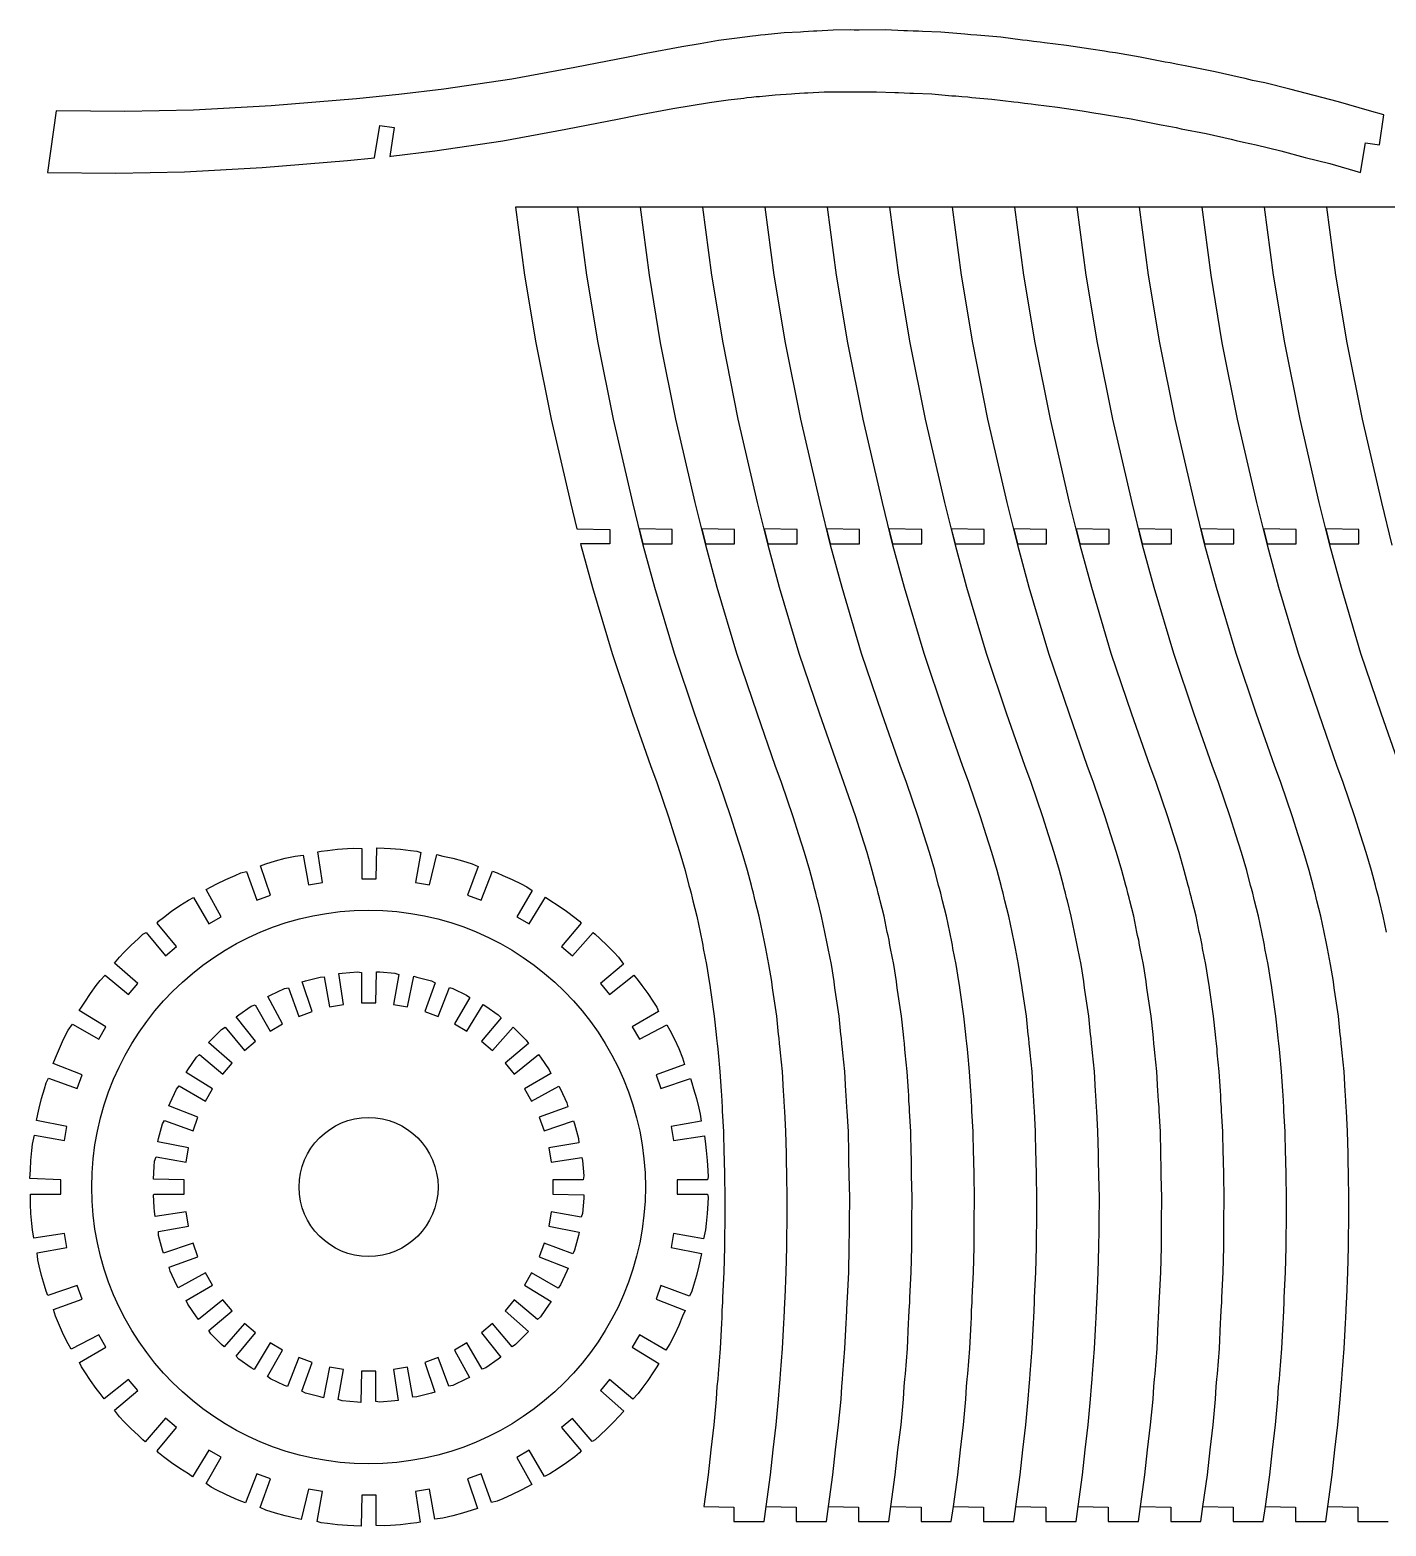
# Model space of a CAD drawing. Extents: x 4 to 592, y 12 to 324.
# Drawn here: x 4.2 to 287.2, y 12.1 to 324.4 of the extents above; entities that cross this region are included whole.
import ezdxf

# ---------------------------------------------------------------- set-up
doc = ezdxf.new("R2010")
doc.units = 0
doc.header["$MEASUREMENT"] = 0
doc.layers.get('0').update_dxf_attribs({"linetype": 'CONTINUOUS'})
for name, color, linetype in [('C1', 20, 'CONTINUOUS'), ('E1', 30, 'CONTINUOUS'), ('L1', 102, 'CONTINUOUS')]:
    doc.layers.add(name, color=color, linetype=linetype)

msp = doc.modelspace()

# ---------------------------------------------------------------- linework, layer by layer
at = {"linetype": 'BYBLOCK'}
msp.add_circle((74.867503, 82.901843), 14.5, dxfattribs=at)
at = {"layer": 'C1', "linetype": 'BYBLOCK'}
for points in [[(104.753192, 314.111705), (90.548798, 312.040744), (81.177068, 310.89068), (81.178023, 310.897279), (72.346286, 310.02728), (54.542409, 308.538909), (38.307998, 307.666548), (24.02246, 307.358081), (9.70898, 307.533131), (7.842406, 294.643237), (22.155885, 294.468188), (36.441423, 294.776654), (52.675834, 295.649015), (70.479712, 297.137386), (76.092783, 297.69032), (77.226175, 304.470466), (80.18531, 304.041956), (79.311449, 298.007385), (79.579196, 298.033761), (88.682223, 299.15085), (102.886617, 301.221812), (116.042704, 303.644453), (127.184871, 305.811812), (130.911247, 306.598831), (138.355924, 307.990198), (142.193631, 308.624716), (146.046596, 309.263308), (149.902773, 309.814497), (153.157149, 310.168798), (153.810832, 310.25672), (154.787134, 310.373823), (155.772424, 310.469648), (156.426522, 310.523491), (159.712312, 310.878007), (163.121227, 311.06765), (163.805706, 311.122821), (164.828658, 311.190775), (165.860461, 311.235793), (166.545881, 311.255758), (169.985993, 311.446074), (173.600451, 311.493295), (174.32104, 311.484579), (175.406843, 311.471443), (180.85838, 311.501598), (184.712068, 311.337437), (185.486545, 311.323359), (186.643515, 311.255837), (187.805774, 311.226079), (188.577556, 311.175211), (192.455232, 311.018559), (196.610652, 310.660708), (197.444911, 310.608406), (198.692543, 310.482755), (199.944237, 310.395763), (200.776332, 310.306217), (204.951414, 309.959275), (209.505595, 309.387915), (210.419483, 309.293294), (211.785405, 309.103833), (213.155623, 308.953638), (214.065972, 308.821769), (218.631435, 308.265778), (223.764872, 307.477042), (226.616082, 307.042481), (227.613104, 306.878046), (228.898053, 306.692887), (234.016304, 305.81905), (239.247398, 304.7994), (240.29643, 304.614517), (241.861747, 304.290393), (243.432412, 304.004109), (244.474188, 303.782081), (249.695447, 302.766825), (254.892276, 301.596872), (255.929276, 301.34431), (257.481389, 300.966293), (260.081087, 300.429009), (265.246323, 299.170845), (270.348786, 297.793938), (275.458541, 296.493235), (281.869713, 294.643237), (282.91896, 300.842313), (285.878095, 300.413804), (286.78178, 306.654328), (283.736287, 307.533131), (277.325115, 309.383129), (272.215361, 310.683832), (267.112897, 312.060738), (261.947662, 313.318903), (259.347963, 313.856187), (257.79585, 314.234204), (256.75885, 314.486766), (251.562022, 315.656719), (246.340762, 316.671975), (245.298986, 316.894002), (243.728321, 317.180286), (242.163004, 317.504411), (241.113973, 317.689293), (235.882879, 318.708944), (230.764628, 319.582781), (229.479678, 319.767939), (228.482656, 319.932374), (225.631447, 320.366935), (220.498009, 321.155671), (215.932547, 321.711663), (215.022197, 321.843532), (213.65198, 321.993726), (212.286057, 322.183188), (211.37217, 322.277809), (206.817988, 322.849169), (202.642906, 323.196111), (201.810811, 323.285656), (200.559117, 323.372649), (199.311486, 323.498299), (198.477227, 323.550602), (194.321806, 323.908453), (190.44413, 324.065104), (189.672349, 324.115973), (188.51009, 324.145731), (187.353119, 324.213253), (186.578642, 324.227331), (182.724954, 324.391492), (177.273417, 324.361337), (176.187614, 324.374472), (175.467025, 324.383189), (171.852567, 324.335968), (168.412455, 324.145652), (167.727035, 324.125687), (166.695232, 324.080669), (165.67228, 324.012715), (164.987801, 323.957544), (161.578886, 323.767901), (158.293097, 323.413385), (157.638998, 323.359541), (156.653708, 323.263716), (155.677406, 323.146614), (155.023723, 323.058692), (151.769348, 322.704391), (147.91317, 322.153202), (144.060205, 321.51461), (140.222498, 320.880092), (132.777821, 319.488725), (129.051446, 318.701706), (117.909278, 316.534346)], [(4.197988, 84.709003), (4.300578, 86.513575), (4.389777, 88.427643), (4.589707, 90.534344), (4.759197, 91.821725), (5.160544, 93.692727), (11.406314, 92.591429), (11.925523, 95.536004), (5.567383, 96.80943), (5.834789, 98.075372), (6.115835, 99.343083), (6.631231, 101.395527), (7.223917, 103.426998), (7.614374, 104.665389), (8.098908, 105.649275), (14.053758, 103.481887), (15.076398, 106.291568), (9.028178, 108.653805), (9.525096, 109.853454), (10.34416, 111.804682), (11.236483, 113.72352), (12.200768, 115.607218), (13.058047, 116.919323), (18.551388, 113.747741), (20.046388, 116.337157), (14.5093, 119.707201), (14.939197, 120.410225), (15.636872, 121.50536), (16.808392, 123.267666), (18.045747, 124.984376), (18.83622, 126.014538), (19.910789, 127.148787), (24.764993, 123.075627), (26.686929, 125.366099), (21.816888, 129.64836), (22.925225, 130.866862), (23.802473, 131.82421), (25.284602, 133.33466), (26.822835, 134.787944), (27.78018, 135.665192), (28.429987, 136.037942), (32.507564, 131.178474), (34.798037, 133.100409), (30.718857, 137.961786), (31.016042, 138.392002), (32.046207, 139.182473), (33.739184, 140.452101), (35.478985, 141.65676), (37.263165, 142.794709), (38.361816, 143.315702), (41.546011, 137.800515), (44.135427, 139.295514), (41.011878, 145.005661), (42.049344, 145.561778), (43.201118, 146.161354), (45.102708, 147.089817), (47.038097, 147.945659), (48.237744, 148.442569), (49.410753, 148.748856), (51.579412, 142.790514), (54.389093, 143.813155), (52.309123, 149.966396), (53.437106, 150.322045), (55.456989, 150.95308), (57.499309, 151.507224), (59.561128, 151.983695), (61.232153, 152.192635), (62.333134, 145.948662), (65.277709, 146.46787), (64.300207, 152.875373), (64.999196, 152.982017), (66.286574, 153.151503), (68.389107, 153.391281), (70.499205, 153.551324), (71.79646, 153.607964), (73.473052, 153.521275), (73.473052, 147.186142), (76.463051, 147.186142), (76.613051, 153.665861), (78.141938, 153.607964), (79.4392, 153.551324), (81.549298, 153.391281), (83.651857, 153.151503), (84.939228, 152.982017), (85.758586, 152.707365), (84.658473, 146.468315), (87.603048, 145.949107), (89.10956, 152.264741), (90.377277, 151.983695), (92.439122, 151.507224), (94.481416, 150.95308), (96.501325, 150.322045), (97.718751, 149.779964), (95.547288, 143.813919), (98.356969, 142.791279), (100.716018, 148.83414), (101.700654, 148.442569), (102.900301, 147.945659), (104.83569, 147.089817), (106.737278, 146.161354), (107.889051, 145.561778), (108.982425, 144.806465), (105.814181, 139.318906), (108.403597, 137.823906), (111.777064, 143.366924), (112.675259, 142.794709), (114.459413, 141.65676), (116.19924, 140.452101), (117.892215, 139.182473), (118.922379, 138.392002), (119.218183, 137.962903), (115.141475, 133.104472), (117.431948, 131.182537), (121.714886, 136.053385), (122.158244, 135.665192), (123.115595, 134.787945), (124.653829, 133.33466), (126.135956, 131.82421), (127.013203, 130.866862), (128.106259, 129.441677), (123.249308, 125.366211), (125.171243, 123.075738), (130.233822, 127.127935), (131.102213, 126.014538), (131.892686, 124.984376), (133.130012, 123.267666), (134.301532, 121.50536), (134.999209, 120.410225), (135.378364, 119.50603), (129.895177, 116.340311), (131.390177, 113.750895), (137.138088, 116.758993), (137.73766, 115.607218), (138.701922, 113.72352), (139.594245, 111.804682), (140.413332, 109.853454), (140.825891, 108.463082), (134.862864, 106.292717), (135.885504, 103.483037), (142.026339, 105.558491), (142.324019, 104.66539), (142.714483, 103.426998), (143.307173, 101.395527), (143.822598, 99.343083), (144.103644, 98.075372), (144.254709, 96.637013), (138.00907, 95.535738), (138.528278, 92.591163), (144.946179, 93.570498), (145.179208, 91.821725), (145.348692, 90.534344), (145.548645, 88.427643), (145.668706, 86.314886), (145.725345, 85.017631), (145.58976, 84.396843), (139.254753, 84.396843), (139.254753, 81.406843), (145.58976, 81.406843), (145.725345, 80.786054), (145.668707, 79.4888), (145.548645, 77.376043), (145.348692, 75.269342), (145.179208, 73.981961), (144.777827, 72.110559), (138.528278, 73.212523), (138.00907, 70.267948), (144.370967, 68.993859), (144.103644, 67.728314), (143.822598, 66.460602), (143.307173, 64.408159), (142.714483, 62.376688), (142.324019, 61.138296), (141.839251, 60.153662), (135.885504, 62.320649), (134.862864, 59.510968), (140.910244, 57.149881), (140.413332, 55.950232), (139.594245, 53.999004), (138.701922, 52.080165), (137.73766, 50.196467), (136.879812, 48.883348), (131.390177, 52.052791), (129.895177, 49.463375), (135.428504, 46.095502), (134.999208, 45.393461), (134.301532, 44.298325), (133.130012, 42.536019), (131.892686, 40.81931), (131.102213, 39.789148), (130.02671, 38.653726), (125.171242, 42.727948), (123.249307, 40.437475), (128.120534, 36.154219), (127.013203, 34.936824), (126.135956, 33.979476), (124.653829, 32.469025), (123.115595, 31.015741), (122.158244, 30.138494), (121.507096, 29.764576), (117.431948, 34.621149), (115.141475, 32.699214), (119.218183, 27.840783), (118.922379, 27.411684), (117.892215, 26.621213), (116.19924, 25.351584), (114.459413, 24.146926), (112.67526, 23.008976), (111.574911, 22.486903), (108.403597, 27.97978), (105.814181, 26.48478), (108.924771, 20.79708), (107.889051, 20.241908), (106.737278, 19.642332), (104.83569, 18.713869), (102.900301, 17.858027), (101.700654, 17.361116), (100.525642, 17.054028), (98.356969, 23.012407), (95.547288, 21.989766), (97.627219, 15.836633), (96.501325, 15.48164), (94.481416, 14.850606), (92.439122, 14.296462), (90.377277, 13.819991), (88.704026, 13.610625), (87.603048, 19.854579), (84.658473, 19.335371), (85.635957, 12.927969), (84.939228, 12.821669), (83.651857, 12.652182), (81.549298, 12.412405), (79.4392, 12.252362), (78.141938, 12.195722), (76.463051, 12.282325), (76.463051, 18.617543), (73.473052, 18.617543), (73.323052, 12.137911), (71.79646, 12.195721), (70.499205, 12.252362), (68.389107, 12.412405), (66.286574, 12.652182), (64.999196, 12.821669), (64.177578, 13.096664), (65.277709, 19.335816), (62.333133, 19.855024), (60.828838, 13.538944), (59.561127, 13.819991), (57.499309, 14.296462), (55.456989, 14.850606), (53.437106, 15.48164), (52.217591, 16.024378), (54.389093, 21.990531), (51.579412, 23.013171), (49.220377, 16.970347), (48.237744, 17.361116), (47.038097, 17.858027), (45.102708, 18.713869), (43.201118, 19.642332), (42.049344, 20.241908), (40.954224, 20.998165), (44.135427, 26.508171), (41.546011, 28.003171), (38.159663, 22.437843), (37.263165, 23.008977), (35.478985, 24.146926), (33.739184, 25.351584), (32.046207, 26.621213), (31.016043, 27.411683), (30.718857, 27.8419), (34.798037, 32.703277), (32.507564, 34.625212), (28.222197, 29.751469), (27.78018, 30.138494), (26.822836, 31.015741), (25.284602, 32.469025), (23.802472, 33.979476), (22.925225, 34.936824), (21.831163, 36.363115), (26.686929, 40.437587), (24.764994, 42.728059), (19.703678, 38.676922), (18.83622, 39.789148), (18.045747, 40.819309), (16.808392, 42.536019), (15.636872, 44.298325), (14.939197, 45.393461), (14.559441, 46.298638), (20.046388, 49.466529), (18.551389, 52.055944), (12.800341, 49.044693), (12.200768, 50.196467), (11.236483, 52.080165), (10.34416, 53.999004), (9.525096, 55.950232), (9.112252, 57.341346), (15.076398, 59.512118), (14.053758, 62.321799), (7.911819, 60.245943), (7.614374, 61.138296), (7.223917, 62.376688), (6.631231, 64.408159), (6.115835, 66.460602), (5.834789, 67.728314), (5.683641, 69.167069), (11.925523, 70.267681), (11.406314, 73.212256), (4.992192, 72.233588), (4.759197, 73.981961), (4.589707, 75.269342), (4.389777, 77.376043), (4.300577, 79.29011), (4.33942, 81.406843), (10.679644, 81.406843), (10.679644, 84.396843)]]:
    msp.add_lwpolyline(points, close=True, dxfattribs=at)
msp.add_lwpolyline([(548.371631, 287.398691), (105.544033, 287.398691), (107.422117, 273.207879), (109.774721, 259.114015), (112.9647, 243.17221), (116.989257, 225.765423), (118.340917, 220.289537), (125.213504, 220.139537), (125.213504, 217.149537), (119.11599, 217.149537), (119.180465, 216.888334), (121.590617, 208.03937), (125.675893, 194.278403), (129.958981, 181.605323), (133.700799, 170.888787), (135.013737, 167.313669), (137.45767, 160.145245), (138.635636, 156.438089), (139.819821, 152.716417), (140.917966, 148.979039), (141.735008, 145.809034), (141.915704, 145.174699), (142.171516, 144.225258), (142.407558, 143.263872), (142.554587, 142.624242), (143.376344, 139.423178), (144.052576, 136.076631), (144.205273, 135.407125), (144.419129, 134.404471), (144.611555, 133.389771), (144.729544, 132.714288), (145.410913, 129.336962), (145.97565, 125.766583), (146.070294, 125.052183), (146.212905, 123.975706), (147.024032, 118.584766), (147.413854, 114.747332), (147.510915, 113.978832), (147.609901, 112.824128), (147.747018, 111.669602), (147.807282, 110.898497), (148.207974, 107.038399), (148.449348, 102.874589), (148.517147, 102.041446), (148.571597, 100.788686), (148.664888, 99.537446), (148.695518, 98.701107), (148.950506, 94.519402), (149.037724, 89.930348), (149.075053, 89.012334), (149.083303, 87.633359), (149.131031, 86.255761), (149.130989, 85.33591), (149.235033, 80.737894), (149.190134, 75.544411), (149.168678, 72.660355), (149.148828, 71.650059), (149.149732, 70.351838), (149.018434, 65.161188), (148.759, 59.837963), (148.726367, 58.773264), (148.629921, 57.177654), (148.571691, 55.582174), (148.501257, 54.519332), (148.244762, 49.20647), (147.831666, 43.895616), (147.730328, 42.833125), (147.578653, 41.242859), (147.41949, 38.592996), (146.914565, 33.300767), (146.283128, 28.053645), (145.728153, 22.810228), (144.816064, 16.200106), (151.101521, 16.050106), (151.101521, 13.060106), (157.407136, 13.060106), (157.840405, 16.200106), (164.125862, 16.050106), (164.125862, 13.060106), (170.431477, 13.060106), (170.864746, 16.200106), (177.150203, 16.050106), (177.150203, 13.060106), (183.455819, 13.060106), (183.889087, 16.200106), (190.174544, 16.050106), (190.174544, 13.060106), (196.48016, 13.060106), (196.913428, 16.200106), (203.198885, 16.050106), (203.198885, 13.060106), (209.504501, 13.060106), (209.93777, 16.200106), (216.223227, 16.050106), (216.223227, 13.060106), (222.528842, 13.060106), (222.962111, 16.200106), (229.247568, 16.050106), (229.247568, 13.060106), (235.553183, 13.060106), (235.986452, 16.200106), (242.271909, 16.050106), (242.271909, 13.060106), (248.577524, 13.060106), (249.010793, 16.200106), (255.29625, 16.050106), (255.29625, 13.060106), (261.601865, 13.060106), (262.035134, 16.200106), (268.320591, 16.050106), (268.320591, 13.060106), (274.626207, 13.060106), (275.059475, 16.200106), (281.344932, 16.050106), (281.344932, 13.060106), (287.650548, 13.060106)], dxfattribs=at)
at = {"layer": 'E1', "linetype": 'BYBLOCK'}
for points in [[(138.237845, 220.139537), (131.365258, 220.289537), (132.140331, 217.149537), (138.237845, 217.149537)], [(151.262186, 220.139537), (144.389599, 220.289537), (145.164672, 217.149537), (151.262186, 217.149537)], [(164.286527, 220.139537), (157.41394, 220.289537), (158.189013, 217.149537), (164.286527, 217.149537)], [(177.310868, 220.139537), (170.438281, 220.289537), (171.213354, 217.149537), (177.310868, 217.149537)], [(190.335209, 220.139537), (183.462622, 220.289537), (184.237695, 217.149537), (190.335209, 217.149537)], [(203.35955, 220.139537), (196.486963, 220.289537), (197.262037, 217.149537), (203.35955, 217.149537)], [(216.383892, 220.139537), (209.511305, 220.289537), (210.286378, 217.149537), (216.383892, 217.149537)], [(229.408233, 220.139537), (222.535646, 220.289537), (223.310719, 217.149537), (229.408233, 217.149537)], [(242.432574, 220.139537), (235.559987, 220.289537), (236.33506, 217.149537), (242.432574, 217.149537)], [(255.456915, 220.139537), (248.584328, 220.289537), (249.359401, 217.149537), (255.456915, 217.149537)], [(268.481256, 220.139537), (261.608669, 220.289537), (262.383742, 217.149537), (268.481256, 217.149537)], [(281.505597, 220.139537), (274.63301, 220.289537), (275.408083, 217.149537), (281.505597, 217.149537)]]:
    msp.add_lwpolyline(points, close=True, dxfattribs=at)
msp.add_circle((74.867503, 82.901843), 57.772398, dxfattribs=at)
at = {"layer": 'L1', "linetype": 'BYBLOCK'}
for points in [[(157.840405, 16.200106), (158.752494, 22.810228), (159.307469, 28.053645), (159.938906, 33.300767), (160.443831, 38.592996), (160.602994, 41.242859), (160.754669, 42.833125), (160.856007, 43.895616), (161.269103, 49.20647), (161.525598, 54.519332), (161.596032, 55.582174), (161.654262, 57.177654), (161.750708, 58.773264), (161.783341, 59.837963), (162.042775, 65.161188), (162.174073, 70.351838), (162.173169, 71.650059), (162.193019, 72.660355), (162.214475, 75.544411), (162.259374, 80.737894), (162.15533, 85.33591), (162.155372, 86.255761), (162.107644, 87.633359), (162.099394, 89.012334), (162.062065, 89.930348), (161.974847, 94.519402), (161.719859, 98.701107), (161.689229, 99.537446), (161.595938, 100.788686), (161.541488, 102.041446), (161.473689, 102.874589), (161.232315, 107.038399), (160.831623, 110.898497), (160.771359, 111.669602), (160.634242, 112.824128), (160.535256, 113.978832), (160.438195, 114.747332), (160.048373, 118.584766), (159.237246, 123.975706), (159.094635, 125.052183), (158.999991, 125.766583), (158.435254, 129.336962), (157.753885, 132.714288), (157.635896, 133.389771), (157.44347, 134.404471), (157.229614, 135.407125), (157.076917, 136.076631), (156.400685, 139.423178), (155.578928, 142.624242), (155.431899, 143.263872), (155.195857, 144.225258), (154.940045, 145.174699), (154.759349, 145.809034), (153.942307, 148.979039), (152.844162, 152.716417), (151.659977, 156.438089), (150.482011, 160.145245), (148.038078, 167.313669), (146.72514, 170.888787), (142.983322, 181.605323), (138.700234, 194.278403), (134.614958, 208.03937), (132.204806, 216.888334), (130.013598, 225.765423), (125.989041, 243.17221), (122.799062, 259.114015), (120.446458, 273.207879), (118.568374, 287.398691)], [(170.864746, 16.200106), (171.776835, 22.810228), (172.33181, 28.053645), (172.963247, 33.300767), (173.468172, 38.592996), (173.627335, 41.242859), (173.77901, 42.833125), (173.880348, 43.895616), (174.293444, 49.20647), (174.549939, 54.519332), (174.620373, 55.582174), (174.678603, 57.177654), (174.775049, 58.773264), (174.807682, 59.837963), (175.067116, 65.161188), (175.198414, 70.351838), (175.19751, 71.650059), (175.21736, 72.660355), (175.238816, 75.544411), (175.283715, 80.737894), (175.179671, 85.33591), (175.179713, 86.255761), (175.131985, 87.633359), (175.123735, 89.012334), (175.086406, 89.930348), (174.999188, 94.519402), (174.7442, 98.701107), (174.71357, 99.537446), (174.620279, 100.788686), (174.565829, 102.041446), (174.49803, 102.874589), (174.256656, 107.038399), (173.855964, 110.898497), (173.7957, 111.669602), (173.658583, 112.824128), (173.559597, 113.978832), (173.462536, 114.747332), (173.072714, 118.584766), (172.261587, 123.975706), (172.118976, 125.052183), (172.024332, 125.766583), (171.459595, 129.336962), (170.778226, 132.714288), (170.660237, 133.389771), (170.467811, 134.404471), (170.253955, 135.407125), (170.101258, 136.076631), (169.425026, 139.423178), (168.603269, 142.624242), (168.45624, 143.263872), (168.220198, 144.225258), (167.964386, 145.174699), (167.78369, 145.809034), (166.966648, 148.979039), (165.868503, 152.716417), (164.684318, 156.438089), (163.506352, 160.145245), (161.062419, 167.313669), (159.749481, 170.888787), (156.007663, 181.605323), (151.724575, 194.278403), (147.639299, 208.03937), (145.229147, 216.888334), (143.037939, 225.765423), (139.013382, 243.17221), (135.823403, 259.114015), (133.470799, 273.207879), (131.592715, 287.398691)], [(183.889087, 16.200106), (184.801176, 22.810228), (185.356151, 28.053645), (185.987588, 33.300767), (186.492513, 38.592996), (186.651676, 41.242859), (186.803351, 42.833125), (186.904689, 43.895616), (187.317785, 49.20647), (187.57428, 54.519332), (187.644714, 55.582174), (187.702944, 57.177654), (187.79939, 58.773264), (187.832023, 59.837963), (188.091457, 65.161188), (188.222755, 70.351838), (188.221851, 71.650059), (188.241701, 72.660355), (188.263157, 75.544411), (188.308056, 80.737894), (188.204012, 85.33591), (188.204054, 86.255761), (188.156326, 87.633359), (188.148076, 89.012334), (188.110747, 89.930348), (188.023529, 94.519402), (187.768541, 98.701107), (187.737911, 99.537446), (187.64462, 100.788686), (187.59017, 102.041446), (187.522371, 102.874589), (187.280997, 107.038399), (186.880305, 110.898497), (186.820041, 111.669602), (186.682924, 112.824128), (186.583938, 113.978832), (186.486877, 114.747332), (186.097055, 118.584766), (185.285928, 123.975706), (185.143317, 125.052183), (185.048673, 125.766583), (184.483936, 129.336962), (183.802567, 132.714288), (183.684578, 133.389771), (183.492152, 134.404471), (183.278296, 135.407125), (183.125599, 136.076631), (182.449367, 139.423178), (181.62761, 142.624242), (181.480581, 143.263872), (181.244539, 144.225258), (180.988727, 145.174699), (180.808031, 145.809034), (179.990989, 148.979039), (178.892844, 152.716417), (177.708659, 156.438089), (176.530693, 160.145245), (174.08676, 167.313669), (172.773822, 170.888787), (169.032004, 181.605323), (164.748916, 194.278403), (160.66364, 208.03937), (158.253488, 216.888334), (156.06228, 225.765423), (152.037723, 243.17221), (148.847744, 259.114015), (146.49514, 273.207879), (144.617056, 287.398691)], [(196.913428, 16.200106), (197.825517, 22.810228), (198.380492, 28.053645), (199.011929, 33.300767), (199.516854, 38.592996), (199.676017, 41.242859), (199.827692, 42.833125), (199.92903, 43.895616), (200.342126, 49.20647), (200.598621, 54.519332), (200.669055, 55.582174), (200.727285, 57.177654), (200.823731, 58.773264), (200.856364, 59.837963), (201.115798, 65.161188), (201.247096, 70.351838), (201.246192, 71.650059), (201.266042, 72.660355), (201.287498, 75.544411), (201.332397, 80.737894), (201.228353, 85.33591), (201.228395, 86.255761), (201.180667, 87.633359), (201.172417, 89.012334), (201.135088, 89.930348), (201.04787, 94.519402), (200.792882, 98.701107), (200.762252, 99.537446), (200.668961, 100.788686), (200.614511, 102.041446), (200.546712, 102.874589), (200.305338, 107.038399), (199.904646, 110.898497), (199.844382, 111.669602), (199.707265, 112.824128), (199.608279, 113.978832), (199.511218, 114.747332), (199.121396, 118.584766), (198.310269, 123.975706), (198.167658, 125.052183), (198.073014, 125.766583), (197.508277, 129.336962), (196.826908, 132.714288), (196.708919, 133.389771), (196.516493, 134.404471), (196.302637, 135.407125), (196.14994, 136.076631), (195.473708, 139.423178), (194.651951, 142.624242), (194.504922, 143.263872), (194.26888, 144.225258), (194.013068, 145.174699), (193.832372, 145.809034), (193.01533, 148.979039), (191.917185, 152.716417), (190.733, 156.438089), (189.555034, 160.145245), (187.111101, 167.313669), (185.798163, 170.888787), (182.056345, 181.605323), (177.773257, 194.278403), (173.687981, 208.03937), (171.277829, 216.888334), (169.086621, 225.765423), (165.062064, 243.17221), (161.872085, 259.114015), (159.519481, 273.207879), (157.641397, 287.398691)], [(209.93777, 16.200106), (210.849858, 22.810228), (211.404833, 28.053645), (212.03627, 33.300767), (212.541195, 38.592996), (212.700358, 41.242859), (212.852033, 42.833125), (212.953371, 43.895616), (213.366467, 49.20647), (213.622962, 54.519332), (213.693396, 55.582174), (213.751626, 57.177654), (213.848072, 58.773264), (213.880705, 59.837963), (214.140139, 65.161188), (214.271437, 70.351838), (214.270533, 71.650059), (214.290383, 72.660355), (214.311839, 75.544411), (214.356738, 80.737894), (214.252694, 85.33591), (214.252736, 86.255761), (214.205008, 87.633359), (214.196758, 89.012334), (214.159429, 89.930348), (214.072211, 94.519402), (213.817223, 98.701107), (213.786593, 99.537446), (213.693302, 100.788686), (213.638852, 102.041446), (213.571053, 102.874589), (213.329679, 107.038399), (212.928987, 110.898497), (212.868723, 111.669602), (212.731606, 112.824128), (212.63262, 113.978832), (212.535559, 114.747332), (212.145737, 118.584766), (211.33461, 123.975706), (211.191999, 125.052183), (211.097355, 125.766583), (210.532618, 129.336962), (209.851249, 132.714288), (209.73326, 133.389771), (209.540834, 134.404471), (209.326978, 135.407125), (209.174281, 136.076631), (208.498049, 139.423178), (207.676292, 142.624242), (207.529263, 143.263872), (207.293221, 144.225258), (207.037409, 145.174699), (206.856713, 145.809034), (206.039671, 148.979039), (204.941526, 152.716417), (203.757341, 156.438089), (202.579375, 160.145245), (200.135442, 167.313669), (198.822504, 170.888787), (195.080686, 181.605323), (190.797598, 194.278403), (186.712322, 208.03937), (184.30217, 216.888334), (182.110962, 225.765423), (178.086405, 243.17221), (174.896426, 259.114015), (172.543822, 273.207879), (170.665738, 287.398691)], [(222.962111, 16.200106), (223.8742, 22.810228), (224.429175, 28.053645), (225.060612, 33.300767), (225.565537, 38.592996), (225.7247, 41.242859), (225.876375, 42.833125), (225.977713, 43.895616), (226.390809, 49.20647), (226.647304, 54.519332), (226.717738, 55.582174), (226.775968, 57.177654), (226.872414, 58.773264), (226.905047, 59.837963), (227.164481, 65.161188), (227.295779, 70.351838), (227.294875, 71.650059), (227.314725, 72.660355), (227.336181, 75.544411), (227.38108, 80.737894), (227.277036, 85.33591), (227.277078, 86.255761), (227.22935, 87.633359), (227.2211, 89.012334), (227.183771, 89.930348), (227.096553, 94.519402), (226.841565, 98.701107), (226.810935, 99.537446), (226.717644, 100.788686), (226.663194, 102.041446), (226.595395, 102.874589), (226.354021, 107.038399), (225.953329, 110.898497), (225.893065, 111.669602), (225.755948, 112.824128), (225.656962, 113.978832), (225.559901, 114.747332), (225.170079, 118.584766), (224.358952, 123.975706), (224.216341, 125.052183), (224.121697, 125.766583), (223.55696, 129.336962), (222.875591, 132.714288), (222.757602, 133.389771), (222.565176, 134.404471), (222.35132, 135.407125), (222.198623, 136.076631), (221.522391, 139.423178), (220.700634, 142.624242), (220.553605, 143.263872), (220.317563, 144.225258), (220.061751, 145.174699), (219.881055, 145.809034), (219.064013, 148.979039), (217.965868, 152.716417), (216.781683, 156.438089), (215.603717, 160.145245), (213.159784, 167.313669), (211.846846, 170.888787), (208.105028, 181.605323), (203.82194, 194.278403), (199.736664, 208.03937), (197.326512, 216.888334), (195.135304, 225.765423), (191.110747, 243.17221), (187.920768, 259.114015), (185.568164, 273.207879), (183.69008, 287.398691)], [(235.986452, 16.200106), (236.898541, 22.810228), (237.453516, 28.053645), (238.084953, 33.300767), (238.589878, 38.592996), (238.749041, 41.242859), (238.900716, 42.833125), (239.002054, 43.895616), (239.41515, 49.20647), (239.671645, 54.519332), (239.742079, 55.582174), (239.800309, 57.177654), (239.896755, 58.773264), (239.929388, 59.837963), (240.188822, 65.161188), (240.32012, 70.351838), (240.319216, 71.650059), (240.339066, 72.660355), (240.360522, 75.544411), (240.405421, 80.737894), (240.301377, 85.33591), (240.301419, 86.255761), (240.253691, 87.633359), (240.245441, 89.012334), (240.208112, 89.930348), (240.120894, 94.519402), (239.865906, 98.701107), (239.835276, 99.537446), (239.741985, 100.788686), (239.687535, 102.041446), (239.619736, 102.874589), (239.378362, 107.038399), (238.97767, 110.898497), (238.917406, 111.669602), (238.780289, 112.824128), (238.681303, 113.978832), (238.584242, 114.747332), (238.19442, 118.584766), (237.383293, 123.975706), (237.240682, 125.052183), (237.146038, 125.766583), (236.581301, 129.336962), (235.899932, 132.714288), (235.781943, 133.389771), (235.589517, 134.404471), (235.375661, 135.407125), (235.222964, 136.076631), (234.546732, 139.423178), (233.724975, 142.624242), (233.577946, 143.263872), (233.341904, 144.225258), (233.086092, 145.174699), (232.905396, 145.809034), (232.088354, 148.979039), (230.990209, 152.716417), (229.806024, 156.438089), (228.628058, 160.145245), (226.184125, 167.313669), (224.871187, 170.888787), (221.129369, 181.605323), (216.846281, 194.278403), (212.761005, 208.03937), (210.350853, 216.888334), (208.159645, 225.765423), (204.135088, 243.17221), (200.945109, 259.114015), (198.592505, 273.207879), (196.714421, 287.398691)], [(249.010793, 16.200106), (249.922882, 22.810228), (250.477857, 28.053645), (251.109294, 33.300767), (251.614219, 38.592996), (251.773382, 41.242859), (251.925057, 42.833125), (252.026395, 43.895616), (252.439491, 49.20647), (252.695986, 54.519332), (252.76642, 55.582174), (252.82465, 57.177654), (252.921096, 58.773264), (252.953729, 59.837963), (253.213163, 65.161188), (253.344461, 70.351838), (253.343557, 71.650059), (253.363407, 72.660355), (253.384863, 75.544411), (253.429762, 80.737894), (253.325718, 85.33591), (253.32576, 86.255761), (253.278032, 87.633359), (253.269782, 89.012334), (253.232453, 89.930348), (253.145235, 94.519402), (252.890247, 98.701107), (252.859617, 99.537446), (252.766326, 100.788686), (252.711876, 102.041446), (252.644077, 102.874589), (252.402703, 107.038399), (252.002011, 110.898497), (251.941747, 111.669602), (251.80463, 112.824128), (251.705644, 113.978832), (251.608583, 114.747332), (251.218761, 118.584766), (250.407634, 123.975706), (250.265023, 125.052183), (250.170379, 125.766583), (249.605642, 129.336962), (248.924273, 132.714288), (248.806284, 133.389771), (248.613858, 134.404471), (248.400002, 135.407125), (248.247305, 136.076631), (247.571073, 139.423178), (246.749316, 142.624242), (246.602287, 143.263872), (246.366245, 144.225258), (246.110433, 145.174699), (245.929737, 145.809034), (245.112695, 148.979039), (244.01455, 152.716417), (242.830365, 156.438089), (241.652399, 160.145245), (239.208466, 167.313669), (237.895528, 170.888787), (234.15371, 181.605323), (229.870622, 194.278403), (225.785346, 208.03937), (223.375194, 216.888334), (221.183986, 225.765423), (217.159429, 243.17221), (213.96945, 259.114015), (211.616846, 273.207879), (209.738762, 287.398691)], [(262.035134, 16.200106), (262.947223, 22.810228), (263.502198, 28.053645), (264.133635, 33.300767), (264.63856, 38.592996), (264.797723, 41.242859), (264.949398, 42.833125), (265.050736, 43.895616), (265.463832, 49.20647), (265.720327, 54.519332), (265.790761, 55.582174), (265.848991, 57.177654), (265.945437, 58.773264), (265.97807, 59.837963), (266.237504, 65.161188), (266.368802, 70.351838), (266.367898, 71.650059), (266.387748, 72.660355), (266.409204, 75.544411), (266.454103, 80.737894), (266.350059, 85.33591), (266.350101, 86.255761), (266.302373, 87.633359), (266.294123, 89.012334), (266.256794, 89.930348), (266.169576, 94.519402), (265.914588, 98.701107), (265.883958, 99.537446), (265.790667, 100.788686), (265.736217, 102.041446), (265.668418, 102.874589), (265.427044, 107.038399), (265.026352, 110.898497), (264.966088, 111.669602), (264.828971, 112.824128), (264.729985, 113.978832), (264.632924, 114.747332), (264.243102, 118.584766), (263.431975, 123.975706), (263.289364, 125.052183), (263.19472, 125.766583), (262.629983, 129.336962), (261.948614, 132.714288), (261.830625, 133.389771), (261.638199, 134.404471), (261.424343, 135.407125), (261.271646, 136.076631), (260.595414, 139.423178), (259.773657, 142.624242), (259.626628, 143.263872), (259.390586, 144.225258), (259.134774, 145.174699), (258.954078, 145.809034), (258.137036, 148.979039), (257.038891, 152.716417), (255.854706, 156.438089), (254.67674, 160.145245), (252.232807, 167.313669), (250.919869, 170.888787), (247.178051, 181.605323), (242.894963, 194.278403), (238.809687, 208.03937), (236.399535, 216.888334), (234.208327, 225.765423), (230.18377, 243.17221), (226.993791, 259.114015), (224.641187, 273.207879), (222.763103, 287.398691)], [(275.059475, 16.200106), (275.971564, 22.810228), (276.526539, 28.053645), (277.157976, 33.300767), (277.662901, 38.592996), (277.822064, 41.242859), (277.973739, 42.833125), (278.075077, 43.895616), (278.488173, 49.20647), (278.744668, 54.519332), (278.815102, 55.582174), (278.873332, 57.177654), (278.969778, 58.773264), (279.002411, 59.837963), (279.261845, 65.161188), (279.393143, 70.351838), (279.392239, 71.650059), (279.412089, 72.660355), (279.433545, 75.544411), (279.478444, 80.737894), (279.3744, 85.33591), (279.374442, 86.255761), (279.326714, 87.633359), (279.318464, 89.012334), (279.281135, 89.930348), (279.193917, 94.519402), (278.938929, 98.701107), (278.908299, 99.537446), (278.815008, 100.788686), (278.760558, 102.041446), (278.692759, 102.874589), (278.451385, 107.038399), (278.050693, 110.898497), (277.990429, 111.669602), (277.853312, 112.824128), (277.754326, 113.978832), (277.657265, 114.747332), (277.267443, 118.584766), (276.456316, 123.975706), (276.313705, 125.052183), (276.219061, 125.766583), (275.654324, 129.336962), (274.972955, 132.714288), (274.854966, 133.389771), (274.66254, 134.404471), (274.448684, 135.407125), (274.295987, 136.076631), (273.619755, 139.423178), (272.797998, 142.624242), (272.650969, 143.263872), (272.414927, 144.225258), (272.159115, 145.174699), (271.978419, 145.809034), (271.161377, 148.979039), (270.063232, 152.716417), (268.879047, 156.438089), (267.701081, 160.145245), (265.257148, 167.313669), (263.94421, 170.888787), (260.202392, 181.605323), (255.919304, 194.278403), (251.834028, 208.03937), (249.423876, 216.888334), (247.232668, 225.765423), (243.208111, 243.17221), (240.018132, 259.114015), (237.665528, 273.207879), (235.787444, 287.398691)], [(287.320328, 136.076631), (286.644096, 139.423178), (285.822339, 142.624242), (285.67531, 143.263872), (285.439268, 144.225258), (285.183456, 145.174699), (285.00276, 145.809034), (284.185718, 148.979039), (283.087573, 152.716417), (281.903388, 156.438089), (280.725422, 160.145245), (278.281489, 167.313669), (276.968551, 170.888787), (273.226733, 181.605323), (268.943645, 194.278403), (264.858369, 208.03937), (262.448217, 216.888334), (260.257009, 225.765423), (256.232452, 243.17221), (253.042473, 259.114015), (250.689869, 273.207879), (248.811785, 287.398691)], [(289.992892, 170.888787), (286.251074, 181.605323), (281.967986, 194.278403), (277.88271, 208.03937), (275.472558, 216.888334), (273.28135, 225.765423), (269.256793, 243.17221), (266.066814, 259.114015), (263.71421, 273.207879), (261.836126, 287.398691)], [(288.4969, 216.888334), (286.305692, 225.765423), (282.281135, 243.17221), (279.091156, 259.114015), (276.738552, 273.207879), (274.860468, 287.398691)]]:
    msp.add_lwpolyline(points, dxfattribs=at)
msp.add_lwpolyline([(29.972388, 81.256843), (30.116888, 81.406843), (36.415196, 81.406843), (36.415196, 84.396843), (29.972388, 84.546843), (30.148027, 87.164987), (30.224897, 88.278582), (30.525588, 89.202456), (36.772294, 88.100994), (37.291502, 91.045569), (30.896423, 92.325508), (31.045851, 92.999522), (31.868138, 96.068403), (32.262652, 96.817795), (38.240123, 94.642174), (39.262764, 97.451855), (33.200795, 99.817857), (33.465065, 100.455867), (34.807775, 103.335333), (35.326338, 104.004669), (40.836774, 100.823217), (42.331774, 103.412633), (36.771145, 106.796268), (37.142284, 107.378843), (38.964625, 109.981404), (39.591439, 110.550392), (44.464314, 106.461564), (46.38625, 108.752037), (41.499046, 113.048699), (41.965824, 113.558096), (44.21241, 115.804673), (44.928394, 116.256077), (49.013469, 111.387675), (51.303942, 113.30961), (47.240846, 118.385177), (47.78911, 118.805875), (50.391654, 120.628208), (51.175057, 120.948364), (54.350833, 115.447758), (56.940249, 116.942758), (53.822082, 122.643583), (54.435161, 122.962731), (57.314648, 124.305444), (58.14165, 124.484661), (60.31526, 118.512715), (63.124941, 119.535355), (61.042828, 125.694486), (61.7021, 125.902353), (64.771, 126.724656), (65.6165, 126.75753), (66.721082, 120.493131), (69.665657, 121.01234), (68.683686, 127.445193), (69.36909, 127.535428), (72.534115, 127.812333), (73.372503, 127.697888), (73.372503, 121.334989), (76.362503, 121.33499), (76.512503, 127.842489), (77.203186, 127.812333), (80.368238, 127.535428), (81.174003, 127.27714), (80.069413, 121.012699), (83.013988, 120.493491), (84.291408, 126.874283), (84.966328, 126.724656), (88.035202, 125.902353), (88.783947, 125.508046), (86.610329, 119.536078), (89.42001, 118.513438), (91.784037, 124.569979), (92.422685, 124.305444), (95.302146, 122.962731), (95.971109, 122.444361), (92.795333, 116.943756), (95.384749, 115.448756), (98.762727, 120.999585), (99.345674, 120.628208), (101.948219, 118.805875), (102.517094, 118.179149), (98.432027, 113.310757), (100.7225, 111.388822), (105.015399, 116.271541), (105.524898, 115.804673), (107.771484, 113.558096), (108.222987, 112.842001), (103.350123, 108.753183), (105.272058, 106.46271), (110.35208, 110.529543), (110.772684, 109.981404), (112.595024, 107.378843), (112.915404, 106.595086), (107.404962, 103.413631), (108.899962, 100.824215), (114.610579, 103.948036), (114.929527, 103.335333), (116.272264, 100.455867), (116.451747, 99.628216), (110.474269, 97.452592), (111.496909, 94.642911), (117.6615, 96.727012), (117.869167, 96.068403), (118.691481, 92.999522), (118.724559, 92.153088), (112.465831, 91.049506), (112.985039, 88.10493), (119.412111, 89.085883), (119.502222, 88.401414), (119.779138, 85.236364), (119.664745, 84.396843), (113.313168, 84.396843), (113.313168, 81.406843), (119.809245, 81.256843), (119.779138, 80.567323), (119.502221, 77.402273), (119.243759, 76.595175), (112.985039, 77.698756), (112.465831, 74.754181), (118.840816, 73.477785), (118.691481, 72.804165), (117.869168, 69.735283), (117.474412, 68.985143), (111.496909, 71.160776), (110.474269, 68.351095), (116.536229, 65.985095), (116.272264, 65.34782), (114.929527, 62.468353), (114.410438, 61.797997), (108.899962, 64.979472), (107.404962, 62.390056), (112.965544, 59.006447), (112.595024, 58.424844), (110.772684, 55.822282), (110.144968, 55.252119), (105.272058, 59.340976), (103.350123, 57.050503), (108.237262, 52.753896), (107.771484, 52.24559), (105.524898, 49.999014), (104.80761, 49.546421), (100.7225, 54.414865), (98.432027, 52.49293), (102.49507, 47.417426), (101.948219, 46.997811), (99.345674, 45.175479), (98.560574, 44.854242), (95.384749, 50.354931), (92.795333, 48.859931), (95.913455, 43.159185), (95.302146, 42.840956), (92.422685, 41.498243), (91.593661, 41.31819), (89.42001, 47.290249), (86.610329, 46.267609), (88.692415, 40.108552), (88.035202, 39.901334), (84.966328, 39.07903), (84.118594, 39.045661), (83.013988, 45.310196), (80.069413, 44.790987), (81.051374, 38.358195), (80.368238, 38.268258), (77.203186, 37.991354), (76.362503, 38.105698), (76.362503, 44.468697), (73.372503, 44.468697), (73.222504, 37.961298), (72.534115, 37.991354), (69.36909, 38.268258), (68.561057, 38.526845), (69.665657, 44.791347), (66.721082, 45.310555), (65.443686, 38.929899), (64.771, 39.07903), (61.7021, 39.901334), (60.951296, 40.29629), (63.124941, 46.268331), (60.31526, 47.290972), (57.951274, 41.234543), (57.314648, 41.498243), (54.435161, 42.840956), (53.764428, 43.360244), (56.940249, 48.860929), (54.350833, 50.355928), (50.972903, 44.805182), (50.391654, 45.175479), (47.78911, 46.997811), (47.218822, 47.625621), (51.303942, 52.494077), (49.013469, 54.416012), (44.720605, 49.533334), (44.21241, 49.999014), (41.965824, 52.24559), (41.513321, 52.962777), (46.386249, 57.05165), (44.464315, 59.342123), (39.384327, 55.275318), (38.964625, 55.822282), (37.142284, 58.424844), (36.821285, 59.209572), (42.331774, 62.391054), (40.836774, 64.98047), (35.126197, 61.856672), (34.807775, 62.468353), (33.465065, 65.34782), (33.285278, 66.176205), (39.262764, 68.351832), (38.240123, 71.161513), (32.075563, 69.077423), (31.868138, 69.735283), (31.045851, 72.804165), (31.012681, 73.650992), (37.291503, 74.758118), (36.772294, 77.702693), (30.357237, 76.723859), (30.190765, 77.800076), (30.148027, 78.638699)], close=True, dxfattribs=at)

doc.saveas('drawing.dxf')
